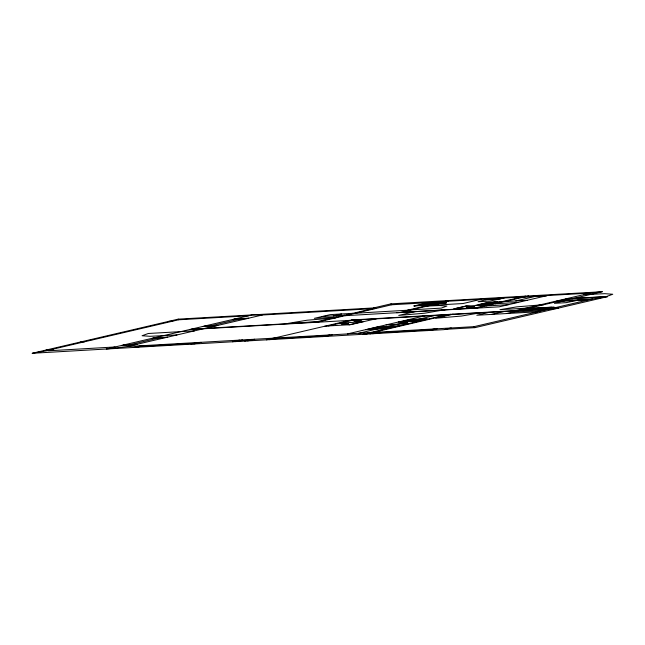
<?xml version="1.0" encoding="UTF-8"?>
<svg xmlns="http://www.w3.org/2000/svg" width="645" height="645" viewBox="0 0 645 645"><rect width="100%" height="100%" fill="white"/><g stroke="black" fill="none" stroke-linecap="round" stroke-linejoin="round"><path stroke-width="0.97" d="M443.067 302.674L442.631 302.707M451.218 327.966L444.066 329.635L32.25 353.275L178.214 319.146L373.503 307.939L390.991 303.851L602.237 291.725L572.647 298.643L556.772 300.965L592.787 298.893L607.534 296.644L572.647 298.643M50.197 349.808L178.584 319.791L248.478 315.784M32.25 353.275L53.454 349.622L46.053 350.042M130.113 344.68L159.21 337.875M210.842 325.806L240.206 318.944M262.289 315.01L252.251 314.897L106.28 349.026L127.355 346.55L262.289 315.01L375.777 308.495L373.503 307.939M134.104 347.429L141.255 345.752M136.925 347.26L144.077 345.591M191.009 344.156L198.152 342.487M193.831 343.995L200.974 342.326M333.384 315.881L341.536 313.97M191.065 329.2L315.469 322.065L372.762 308.665M232.49 341.777L239.634 340.108M443.349 301.812L391.7 304.771L316.84 322.274L315.469 322.065M235.312 341.616L242.456 339.947M244.713 341.076L251.856 339.407M247.535 340.915L254.678 339.246M266.329 339.834L273.472 338.165M273.77 338.149L351.412 320.001L558.457 308.117M269.15 339.673L276.294 338.004M413.953 305.948L424.144 303.569L435.891 302.892L425.708 305.279L413.953 305.948L435.891 302.892M439.938 302.005L422.112 306.173L425.523 305.98M396.627 312.728L475.099 307.939L525.635 296.128M407.261 310.245L448.799 300.538M399.634 312.559L448.13 301.223M349.388 324.725L361.643 321.863M441.454 303.223L436.197 304.045M442.002 303.094L444.945 302.408L442.647 302.537M442.164 303.182L442.72 303.053M375.366 318.912L350.896 324.637L328.321 325.935M375.809 318.888L377.446 318.509M416.202 311.317L398.731 315.405L424.571 313.22L445.373 309.648M480.888 299.344L462.981 303.537L430.263 305.408M322.395 336.617L329.539 334.949M325.217 336.456L332.36 334.787M489.071 298.893L478.09 301.739L489.805 301.07L504.124 298.03M422.798 316.187L424.434 315.808M347.453 333.917L423.434 316.155M414.953 319.823L416.823 319.751M416.315 319.767L415.203 319.726M358.725 333.272L434.69 315.51M482.766 304.867L495.021 301.997M418.541 320.017L425.039 319.428L404.326 320.944L410.164 319.581L427.095 318.606L421.258 319.968M362.877 334.295L447.662 314.478M528.642 295.95L476.47 308.149L475.099 307.939M365.884 334.126L450.67 314.3M453.113 314.163L435.746 318.227L461.433 316.058L482.121 312.494M369.948 333.892L377.099 332.215M372.77 333.731L379.921 332.054M515.782 300.949L535.527 296.337M547.557 295.515L499.133 306.843L344.978 315.695M489.039 312.39L476.784 315.252L537.769 311.761M491.716 314.397L503.963 311.535M427.208 330.603L434.351 328.934M430.03 330.442L437.173 328.773M514.033 310.954L590.659 293.04L602.237 291.725M517.983 310.729L560.723 300.739M506.639 313.543L518.903 310.672M523.893 310.092L531.496 308.318L554.079 307.02L546.468 308.802M565.407 300.489L554.426 303.335L566.141 302.666L580.452 299.627M537.543 308.697L534.681 309.366L539.801 308.568M583.161 299.449L578.113 300.626L587.74 300.078M535.721 311.874L548.008 309.003M127.355 346.55L474.043 326.652L592.787 298.893M445.292 329.345L474.897 327.652L607.534 296.644M488.265 303.416L487.967 303.553M488.757 303.489L489.192 303.424M489.7 303.408L488.031 303.61M415.388 319.759L414.195 319.968L416.057 319.856M410.502 320.896C406.963 321.258 412.856 320.952 411.018 320.847M411.937 320.887L410.26 321.089M539.018 308.455L537.817 308.6L538.317 308.673M538.986 308.576L539.801 308.391M410.317 320.871L412.187 320.831M538.833 308.423L539.744 308.334M538.777 308.649L540.703 308.383L539.534 308.407M445.123 301.392L590.659 293.04M524.24 296.982L546.823 295.684M485.403 299.748L500.447 298.885M441.994 302.69L444.292 302.561M583.604 294.692L604.752 293.677L612.75 294.249L606.51 296.515L565.794 298.853M439.705 303.223L446.558 302.803L439.156 303.352M436.867 303.884L439.181 303.755M502.294 301.578L488.031 302.4L475.776 305.262L490.039 304.448M504.495 301.602L527.118 300.304M424.499 306.214L439.592 305.528L446.888 306.053L441.196 308.125L408.261 310.011M168.667 321.379L172.812 321.146M488.789 303.368L489.337 303.392M488.233 303.545L487.072 303.561L489.958 303.352M495.215 303.779L517.79 302.481M234.772 318.985L248.696 318.187M233.24 319.348L247.164 318.541M488.217 304.859L465.642 306.157L453.387 309.019L475.962 307.721L466.666 307.173L474.341 306.714L465.593 306.141L474.26 306.738M464.473 306.391L465.11 306.359L454.378 308.753M352.823 313.325L330.248 314.623L314.317 318.34L336.892 317.05M355.613 313.212L410.268 310.076M561.739 301.344L576.783 300.481M485.887 305.956L508.462 304.658M322.089 316.526L344.672 315.228M543.912 304.666L517 306.835L499.972 309.673L529.843 307.955M335.65 317.872L307.068 320.21L288.097 323.371L319.985 321.541M203.885 326.209L217.808 325.411M202.353 326.564L216.277 325.765M527.82 309.173L550.403 307.883M189.437 329.587L349.775 320.38M556.82 308.495L352.783 320.21L327.636 326.088L324.62 326.265M512.775 312.107L541.881 310.439M194.58 330.837L148.253 333.497L142.094 335.739L149.995 336.303L176.996 334.949M415.904 319.702L417.073 319.686M90.316 339.697L94.452 339.464M420.887 320.726L398.312 322.016L407.648 322.565L400.126 322.992L408.64 323.588L386.057 324.887M80.343 342.027L84.479 341.794M153.776 337.916L167.7 337.117M152.244 338.278L166.168 337.48M123.147 345.083L137.071 344.277M121.615 345.438L135.539 344.64M48.391 350.799L115.02 346.978M140.497 346.43L194.58 343.325M238.884 340.778L248.285 340.246M272.722 338.843L325.967 335.787M376.341 332.893L430.779 329.764M466.641 307.157L475.881 307.713M349.501 324.717L341.632 324.088L348.405 323.701L340.568 323.072L363.151 321.774L353.944 321.226L361.619 320.783L351.412 320.001M474.043 326.652L474.897 327.652M390.991 303.851L391.7 304.771M178.214 319.146L178.584 319.791M438.124 303.771L438.552 303.731L438.132 303.755M445.977 302.811L444.171 303.158L445.977 302.811M377.373 328.474L370.553 329.087L377.373 328.474M383.098 327.136L376.277 327.749L383.098 327.136M387.911 327.87L381.09 328.482L387.911 327.87M393.627 326.531L386.815 327.144L393.627 326.531M493.876 298.885L493.256 299.03L496.271 298.748L493.876 298.885M377.277 327.079L365.844 329.748L386.911 328.539L398.352 325.87L377.277 327.079M403.891 321.049L400.739 321.791L417.67 320.815L420.822 320.081L403.891 321.049M488.265 302.57L478.058 304.956L487.41 304.416L497.626 302.029L488.265 302.57M490.321 303.239L489.095 303.529L495.594 302.94L490.321 303.239M532.706 308.366L527.755 309.519L546.565 308.439L551.523 307.286L532.706 308.366M570.212 300.481L569.591 300.626L572.599 300.344L570.212 300.481"/></g></svg>
